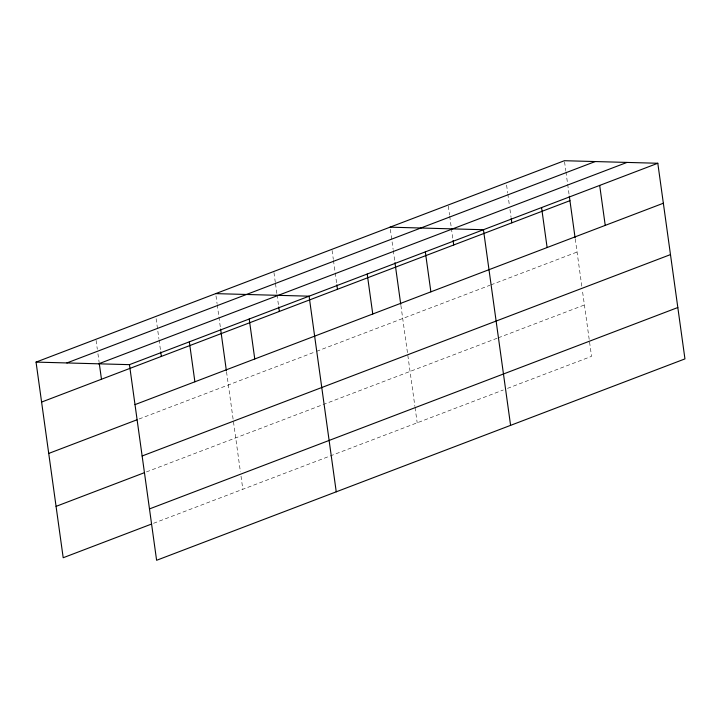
<?xml version="1.0" encoding="UTF-8"?>
<svg xmlns="http://www.w3.org/2000/svg" width="721" height="721" viewBox="0 0 721 721"><rect width="100%" height="100%" fill="white"/><g stroke="black" fill="none" stroke-linecap="round" stroke-linejoin="round"><path stroke-width="0.54" stroke-dasharray="3.6 2.7" d="M139.072 419L315.537 351.731M316.573 351.334L489.892 285.273M490.929 284.876L577.07 252.044M146.408 471.931L497.238 338.203M498.274 337.807L584.416 304.974M153.537 523.302L503.33 389.971M507.476 388.385L591.544 356.345L582.424 290.635M564.552 161.819L565.778 170.697M565.931 171.805L569.166 195.121M575.25 238.93L581.811 286.228M506.584 185.081L507.665 192.849M507.818 193.958L509.359 205.061M509.972 209.505L511.054 217.273M448.309 206.125L449.543 215.002M449.697 216.12L451.238 227.214M451.391 228.323L452.932 239.426M390.349 229.386L393.125 249.367M393.278 250.475L394.82 261.579M400.894 305.389L414.908 406.41M415.062 407.5L417.189 422.803M332.075 250.43L333.309 259.308M333.462 260.425L336.698 283.732M273.962 272.583L275.341 282.578M275.503 283.686L276.882 293.672M277.035 294.79L278.576 305.884M215.994 295.844L217.075 303.622M217.228 304.731L218.769 315.825M218.923 316.943L220.464 328.037M226.538 371.847L240.408 471.777M241.012 476.148L242.833 489.262M156.115 318.673L158.89 338.654M159.044 339.762L160.738 351.974M96.082 340.384L97.317 349.27M97.93 353.705L99.165 362.591"/><path stroke-width="1.08" d="M151.437 524.095L63.196 557.739L36.05 362.104L564.39 160.711L657.804 163.261L684.95 358.896L156.61 560.289L129.456 364.655L657.804 163.261M66.873 362.942L595.222 161.549M98.633 363.817L626.982 162.423M41.593 402.066L569.941 200.672M135.007 404.616L663.347 203.232M48.722 453.437L136.963 419.802M142.136 455.987L670.476 254.603M56.067 506.367L144.308 472.724M149.481 508.918L677.821 307.525M390.043 227.169L483.449 229.729L510.594 425.363M215.687 293.627L309.093 296.187L336.247 491.821M36.05 362.104L129.456 364.655M599.683 185.414L605.234 225.385M569.32 196.229L575.097 237.831M541.57 207.567L547.113 247.537M511.207 218.382L511.82 222.825M453.085 240.535L453.707 244.978M425.336 251.881L430.879 291.843M394.973 262.687L400.741 304.289M367.214 274.034L372.757 313.995M336.851 284.84L337.464 289.283M278.73 306.993L279.351 311.436M249.214 319.006L254.765 358.968M220.617 329.146L226.385 370.756M189.335 341.835L194.886 381.797M160.738 351.974L161.351 356.417M99.318 363.699L101.472 379.237"/></g></svg>
